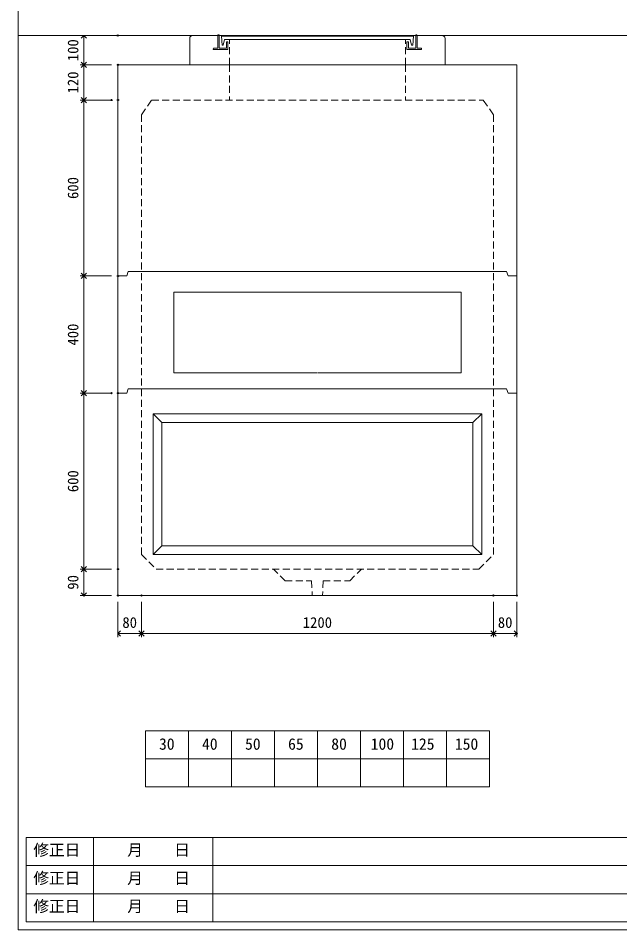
# Model space of a CAD drawing. Units: millimetres, scale not verified. Extents: x -6420 to 6420, y -3036 to 3036.
# Drawn here: x -1740 to 311, y -2664 to 445 of the extents above; entities that cross this region are included whole.
import ezdxf
from ezdxf.enums import TextEntityAlignment as Align

# ---------------------------------------------------------------- set-up
doc = ezdxf.new("R2010")
doc.units = ezdxf.units.MM
doc.header["$LTSCALE"] = 20
doc.header["$PDMODE"] = 32
doc.header["$PDSIZE"] = 4
doc.linetypes.add('DASHED1', pattern=[1.8, 1.2, -0.6])
doc.linetypes.add('USER2', pattern=[50.8, 31.75, -6.35, 6.35, -6.35])
doc.layers.add('0-1_Defpoints', color=7, linetype='Continuous')
for name, color, linetype, lineweight in [('0-2_waku', 7, 'Continuous', 18), ('0-3_gaikei', 7, 'Continuous', 18), ('0-4_kakure', 7, 'DASHED1', 5), ('0-5_sunpou', 7, 'Continuous', 5), ('0-8_uchigawa', 6, 'Continuous', 18), ('0-A_futa', 3, 'Continuous', 18), ('0-B_GL', 4, 'Continuous', 18), ('0-D_文字１', 7, 'Continuous', 18), ('1-2_uchigawa2', 6, 'USER2', 18)]:
    doc.layers.add(name, color=color, linetype=linetype, lineweight=lineweight)
doc.styles.add('ＭＳ ゴシック', font='')
doc.styles.get('ＭＳ ゴシック').set_extended_font_data('MS Gothic')

# ---------------------------------------------------------------- blocks, each defined once
blk = doc.blocks.new('_Open90')
at = {"layer": '0-5_sunpou'}
blk.add_line((0, 0), (-1, 0), dxfattribs=at)
blk.add_lwpolyline([(-0.5, 0.5), (0, 0), (-0.5, -0.5)], dxfattribs=at)
blk = doc.blocks.new('D57')
at = {"layer": '0-1_Defpoints'}
for p in [(1183.24, 1756.83), (1067.22, 1156.83), (1183.24, 1156.83)]:
    blk.add_point(p, dxfattribs=at)
at = {"layer": '0-5_sunpou'}
for p, q in [((1161.24, 1756.83), (1054.22, 1756.83)), ((1067.22, 1738.83), (1067.22, 1174.83)), ((1161.24, 1156.83), (1054.22, 1156.83))]:
    blk.add_line(p, q, dxfattribs=at)
at = {"layer": '0-5_sunpou', "xscale": 18, "yscale": 18}
for p, rotation in [((1067.22, 1756.83), 90), ((1067.22, 1156.83), 270)]:
    blk.add_blockref('_Open90', p, dxfattribs=dict(at, rotation=rotation))
at = {"layer": '0-5_sunpou', "style": 'ＭＳ ゴシック'}
blk.add_text('600', height=36.66, rotation=90, dxfattribs=at).set_placement((1059.22, 1419.33), align=Align.BOTTOM_LEFT)
blk = doc.blocks.new('D58')
at = {"layer": '0-1_Defpoints'}
for p in [(1183.24, 1156.83), (1067.22, 1066.83), (1183.24, 1066.83)]:
    blk.add_point(p, dxfattribs=at)
at = {"layer": '0-5_sunpou'}
for p, q in [((1161.24, 1156.83), (1054.22, 1156.83)), ((1067.22, 1138.83), (1067.22, 1084.83)), ((1161.24, 1066.83), (1054.22, 1066.83))]:
    blk.add_line(p, q, dxfattribs=at)
at = {"layer": '0-5_sunpou', "xscale": 18, "yscale": 18}
for p, rotation in [((1067.22, 1156.83), 90), ((1067.22, 1066.83), 270)]:
    blk.add_blockref('_Open90', p, dxfattribs=dict(at, rotation=rotation))
at = {"layer": '0-5_sunpou', "style": 'ＭＳ ゴシック'}
blk.add_text('90', height=36.66, rotation=90, dxfattribs=at).set_placement((1059.22, 1086.83), align=Align.BOTTOM_LEFT)
blk = doc.blocks.new('D59')
at = {"layer": '0-1_Defpoints'}
for p in [(1183.24, 1066.83), (1263.24, 1066.83), (1263.24, 937.51)]:
    blk.add_point(p, dxfattribs=at)
at = {"layer": '0-5_sunpou'}
for p, q in [((1183.24, 1044.83), (1183.24, 924.51)), ((1263.24, 1044.83), (1263.24, 924.51)), ((1201.24, 937.51), (1245.24, 937.51))]:
    blk.add_line(p, q, dxfattribs=at)
at = {"layer": '0-5_sunpou', "xscale": 18, "yscale": 18, "rotation": 180}
blk.add_blockref('_Open90', (1183.24, 937.51), dxfattribs=at)
at = {"layer": '0-5_sunpou', "xscale": 18, "yscale": 18}
blk.add_blockref('_Open90', (1263.24, 937.51), dxfattribs=at)
at = {"layer": '0-5_sunpou', "style": 'ＭＳ ゴシック'}
blk.add_text('80', height=36.66, dxfattribs=at).set_placement((1198.24, 945.51), align=Align.BOTTOM_LEFT)
blk = doc.blocks.new('D60')
at = {"layer": '0-1_Defpoints'}
for p in [(1263.24, 1066.83), (2463.24, 1066.83), (2463.24, 937.51)]:
    blk.add_point(p, dxfattribs=at)
at = {"layer": '0-5_sunpou'}
for p, q in [((1263.24, 1044.83), (1263.24, 924.51)), ((2463.24, 1044.83), (2463.24, 924.51)), ((1281.24, 937.51), (2445.24, 937.51))]:
    blk.add_line(p, q, dxfattribs=at)
at = {"layer": '0-5_sunpou', "xscale": 18, "yscale": 18, "rotation": 180}
blk.add_blockref('_Open90', (1263.24, 937.51), dxfattribs=at)
at = {"layer": '0-5_sunpou', "xscale": 18, "yscale": 18}
blk.add_blockref('_Open90', (2463.24, 937.51), dxfattribs=at)
at = {"layer": '0-5_sunpou', "style": 'ＭＳ ゴシック'}
blk.add_text('1200', height=36.66, dxfattribs=at).set_placement((1813.24, 945.51), align=Align.BOTTOM_LEFT)
blk = doc.blocks.new('D61')
at = {"layer": '0-1_Defpoints'}
for p in [(2463.24, 1066.83), (2543.24, 1066.83), (2543.24, 937.51)]:
    blk.add_point(p, dxfattribs=at)
at = {"layer": '0-5_sunpou'}
for p, q in [((2463.24, 1044.83), (2463.24, 924.51)), ((2543.24, 1044.83), (2543.24, 924.51)), ((2481.24, 937.51), (2525.24, 937.51))]:
    blk.add_line(p, q, dxfattribs=at)
at = {"layer": '0-5_sunpou', "xscale": 18, "yscale": 18, "rotation": 180}
blk.add_blockref('_Open90', (2463.24, 937.51), dxfattribs=at)
at = {"layer": '0-5_sunpou', "xscale": 18, "yscale": 18}
blk.add_blockref('_Open90', (2543.24, 937.51), dxfattribs=at)
at = {"layer": '0-5_sunpou', "style": 'ＭＳ ゴシック'}
blk.add_text('80', height=36.66, dxfattribs=at).set_placement((2478.24, 945.51), align=Align.BOTTOM_LEFT)
blk = doc.blocks.new('D62')
at = {"layer": '0-1_Defpoints'}
for p in [(1182.41, 2976.83), (1067.22, 2876.83), (1183.24, 2876.83)]:
    blk.add_point(p, dxfattribs=at)
at = {"layer": '0-5_sunpou'}
for p, q in [((1160.41, 2976.83), (1054.22, 2976.83)), ((1067.22, 2958.83), (1067.22, 2894.83)), ((1161.24, 2876.83), (1054.22, 2876.83))]:
    blk.add_line(p, q, dxfattribs=at)
at = {"layer": '0-5_sunpou', "xscale": 18, "yscale": 18}
for p, rotation in [((1067.22, 2976.83), 90), ((1067.22, 2876.83), 270)]:
    blk.add_blockref('_Open90', p, dxfattribs=dict(at, rotation=rotation))
at = {"layer": '0-5_sunpou', "style": 'ＭＳ ゴシック'}
blk.add_text('100', height=36.66, rotation=90, dxfattribs=at).set_placement((1059.22, 2889.33), align=Align.BOTTOM_LEFT)
blk = doc.blocks.new('D63')
at = {"layer": '0-1_Defpoints'}
for p in [(1183.24, 2876.83), (1067.22, 2756.83), (1183.24, 2756.83)]:
    blk.add_point(p, dxfattribs=at)
at = {"layer": '0-5_sunpou'}
for p, q in [((1161.24, 2876.83), (1054.22, 2876.83)), ((1067.22, 2858.83), (1067.22, 2774.83)), ((1161.24, 2756.83), (1054.22, 2756.83))]:
    blk.add_line(p, q, dxfattribs=at)
at = {"layer": '0-5_sunpou', "xscale": 18, "yscale": 18}
for p, rotation in [((1067.22, 2876.83), 90), ((1067.22, 2756.83), 270)]:
    blk.add_blockref('_Open90', p, dxfattribs=dict(at, rotation=rotation))
at = {"layer": '0-5_sunpou', "style": 'ＭＳ ゴシック'}
blk.add_text('120', height=36.66, rotation=90, dxfattribs=at).set_placement((1059.22, 2779.33), align=Align.BOTTOM_LEFT)
blk = doc.blocks.new('D64')
at = {"layer": '0-1_Defpoints'}
for p in [(1161.24, 2756.83), (1067.22, 2156.83), (1183.24, 2156.83)]:
    blk.add_point(p, dxfattribs=at)
at = {"layer": '0-5_sunpou'}
for p, q in [((1139.24, 2756.83), (1054.22, 2756.83)), ((1067.22, 2738.83), (1067.22, 2174.83)), ((1161.24, 2156.83), (1054.22, 2156.83))]:
    blk.add_line(p, q, dxfattribs=at)
at = {"layer": '0-5_sunpou', "xscale": 18, "yscale": 18}
for p, rotation in [((1067.22, 2756.83), 90), ((1067.22, 2156.83), 270)]:
    blk.add_blockref('_Open90', p, dxfattribs=dict(at, rotation=rotation))
at = {"layer": '0-5_sunpou', "style": 'ＭＳ ゴシック'}
blk.add_text('600', height=36.66, rotation=90, dxfattribs=at).set_placement((1059.22, 2419.33), align=Align.BOTTOM_LEFT)
blk = doc.blocks.new('D65')
at = {"layer": '0-1_Defpoints'}
for p in [(1183.24, 2156.83), (1067.22, 1756.83), (1161.24, 1756.83)]:
    blk.add_point(p, dxfattribs=at)
at = {"layer": '0-5_sunpou'}
for p, q in [((1161.24, 2156.83), (1054.22, 2156.83)), ((1067.22, 2138.83), (1067.22, 1774.83)), ((1139.24, 1756.83), (1054.22, 1756.83))]:
    blk.add_line(p, q, dxfattribs=at)
at = {"layer": '0-5_sunpou', "xscale": 18, "yscale": 18}
for p, rotation in [((1067.22, 2156.83), 90), ((1067.22, 1756.83), 270)]:
    blk.add_blockref('_Open90', p, dxfattribs=dict(at, rotation=rotation))
at = {"layer": '0-5_sunpou', "style": 'ＭＳ ゴシック'}
blk.add_text('400', height=36.66, rotation=90, dxfattribs=at).set_placement((1059.22, 1919.33), align=Align.BOTTOM_LEFT)

msp = doc.modelspace()

# ---------------------------------------------------------------- linework, layer by layer
at = {"layer": '0-2_waku'}
for p, q in [((-1739.83, 3036.13), (-1739.83, -2663.87)), ((-1306.49, -1984.87), (-1306.49, -2176.87)), ((-1306.49, -1984.87), (-1306.49, -2176.87)), ((-1306.49, -1984.87), (-1306.49, -2176.87)), ((-1306.49, -1984.87), (-1306.49, -2176.87)), ((-1306.49, -1984.87), (-133.16, -1984.87)), ((-1159.83, -1984.87), (-1159.83, -2176.87)), ((-1013.16, -1984.87), (-1013.16, -2176.87)), ((-1013.16, -1984.87), (-1013.16, -2176.87)), ((-866.49, -1984.87), (-866.49, -2176.87)), ((-719.83, -1984.87), (-719.83, -2176.87)), ((-573.16, -1984.87), (-573.16, -2176.87)), ((-426.49, -1984.87), (-426.49, -2176.87)), ((-279.83, -1984.87), (-279.83, -2176.87)), ((-133.16, -1984.87), (-133.16, -2176.87)), ((-1306.49, -2080.87), (-133.16, -2080.87)), ((-1306.49, -2176.87), (-133.16, -2176.87)), ((-1306.49, -2176.87), (-133.16, -2176.87)), ((-1713.16, -2349.2), (-1713.16, -2637.2)), ((-1713.16, -2349.2), (-1713.16, -2637.2)), ((-1713.16, -2349.2), (-1713.16, -2637.2)), ((-1713.16, -2349.2), (990.84, -2349.2)), ((-1483.16, -2349.2), (-1483.16, -2637.2)), ((-1076.49, -2349.2), (-1076.49, -2637.2)), ((-1076.49, -2349.2), (-1076.49, -2637.2)), ((-1713.16, -2445.2), (990.84, -2445.2)), ((-1713.16, -2541.2), (606.84, -2541.2)), ((-1713.16, -2637.2), (990.84, -2637.2)), ((-1739.83, -2663.87), (6420.17, -2663.87))]:
    msp.add_line(p, q, dxfattribs=at)
at = {"layer": '0-3_gaikei'}
for p, q in [((-1154.83, 286.13), (-1154.83, 376.13)), ((-1144.83, 386.13), (-1059.83, 386.13)), ((-379.83, 386.13), (-294.83, 386.13)), ((-284.83, 286.13), (-284.83, 376.13)), ((-1399.83, 286.13), (-1399.83, -1523.87)), ((-1399.83, 286.13), (-39.83, 286.13)), ((-39.83, 286.13), (-39.83, -1523.87)), ((-1369.83, -433.87), (-1399.83, -433.87)), ((-1369.83, -433.87), (-1364.83, -418.87)), ((-1364.83, -418.87), (-74.83, -418.87)), ((-69.83, -433.87), (-74.83, -418.87)), ((-39.83, -433.87), (-69.83, -433.87)), ((-1369.83, -833.87), (-1399.83, -833.87)), ((-1369.83, -833.87), (-1364.83, -818.87)), ((-1364.83, -818.87), (-74.83, -818.87)), ((-69.83, -833.87), (-74.83, -818.87)), ((-39.83, -833.87), (-69.83, -833.87)), ((-39.83, -1523.87), (-1399.83, -1523.87))]:
    msp.add_line(p, q, dxfattribs=at)
for centre, radius, start, end in [((-1145.41, 376.71), 9.44, 86.47383, 183.52617), ((-294.5, 376.46), 9.68, 358.04251, 91.95749)]:
    msp.add_arc(centre, radius, start, end, dxfattribs=at)
at = {"layer": '0-4_kakure'}
for p, q in [((-1019.83, 286.13), (-1019.83, 372.63)), ((-419.83, 286.13), (-419.83, 372.63)), ((-1019.83, 286.13), (-1019.83, 166.13)), ((-419.83, 286.13), (-419.83, 166.13)), ((-1319.83, 116.13), (-1284.83, 166.13)), ((-1284.83, 166.13), (-154.83, 166.13)), ((-119.83, 116.13), (-154.83, 166.13)), ((-1319.83, 116.13), (-1319.83, -1383.87)), ((-119.83, 116.13), (-119.83, -1383.87)), ((-1319.83, -1383.87), (-1269.83, -1433.87)), ((-169.83, -1433.87), (-119.83, -1383.87)), ((-1269.83, -1433.87), (-169.83, -1433.87)), ((-829.83, -1473.87), (-869.83, -1433.87)), ((-829.83, -1473.87), (-739.83, -1473.87)), ((-739.83, -1473.87), (-737.33, -1523.87)), ((-699.83, -1473.87), (-702.33, -1523.87))]:
    msp.add_line(p, q, dxfattribs=at)
msp.add_lwpolyline([(-699.83, -1473.87), (-609.83, -1473.87), (-569.83, -1433.87)], dxfattribs=at)
at = {"layer": '0-8_uchigawa'}
for p, q in [((-1279.83, -903.87), (-159.83, -903.87)), ((-1279.83, -903.87), (-1279.83, -1383.87)), ((-1279.83, -903.87), (-1249.83, -933.87)), ((-159.83, -903.87), (-189.83, -933.87)), ((-159.83, -1383.87), (-159.83, -903.87)), ((-1249.83, -933.87), (-189.83, -933.87)), ((-1249.83, -933.87), (-1249.83, -1353.87)), ((-189.83, -1353.87), (-189.83, -933.87)), ((-1279.83, -1383.87), (-1249.83, -1353.87)), ((-1249.83, -1353.87), (-189.83, -1353.87)), ((-159.83, -1383.87), (-189.83, -1353.87)), ((-1279.83, -1383.87), (-159.83, -1383.87))]:
    msp.add_line(p, q, dxfattribs=at)
at = {"layer": '0-A_futa'}
for p, q in [((-1059.83, 386.13), (-1059.83, 343.13)), ((-1057.83, 388.13), (-1054.83, 388.13)), ((-1054.83, 388.13), (-1054.83, 343.13)), ((-1047.02, 383.63), (-392.69, 383.63)), ((-1047.02, 383.63), (-1044.53, 353.63)), ((-392.69, 383.63), (-394.94, 353.63)), ((-384.83, 388.13), (-381.83, 388.13)), ((-379.83, 386.13), (-379.83, 343.13)), ((-1072.83, 343.13), (-1059.83, 343.13)), ((-1054.83, 343.13), (-1029.83, 343.13)), ((-1044.53, 353.63), (-1040.82, 353.63)), ((-1036.5, 372.63), (-1040.82, 353.63)), ((-1036.5, 372.63), (-403.16, 372.63)), ((-1029.83, 363.13), (-1029.83, 343.13)), ((-1027.83, 365.13), (-1026.83, 365.13)), ((-1024.83, 363.13), (-1024.83, 338.13)), ((-414.83, 363.13), (-414.83, 338.13)), ((-411.83, 365.13), (-412.83, 365.13)), ((-409.83, 363.13), (-409.83, 343.13)), ((-403.16, 372.63), (-398.84, 353.63)), ((-394.94, 353.63), (-398.84, 353.63)), ((-366.83, 343.13), (-379.83, 343.13)), ((-1074.83, 341.13), (-1074.83, 340.13)), ((-1024.83, 338.13), (-1072.83, 338.13)), ((-414.83, 338.13), (-366.83, 338.13)), ((-364.83, 341.13), (-364.83, 340.13))]:
    msp.add_line(p, q, dxfattribs=at)
msp.add_lwpolyline([(-384.83, 388.13), (-384.83, 343.13), (-409.83, 343.13)], dxfattribs=at)
for centre, start, end in [((-1057.83, 386.13), 90, 180), ((-381.83, 386.13), 0, 90), ((-1072.83, 341.13), 90, 180), ((-1027.83, 363.13), 90, 180), ((-1026.83, 363.13), 0, 90), ((-412.83, 363.13), 90, 180), ((-411.83, 363.13), 0, 90), ((-366.83, 341.13), 0, 90), ((-1072.83, 340.13), 180, 270), ((-366.83, 340.13), 270, 0)]:
    msp.add_arc(centre, 2, start, end, dxfattribs=at)
at = {"layer": '0-B_GL'}
msp.add_line((-1739.83, 386.13), (6420.17, 386.13), dxfattribs=at)
at = {"layer": '1-2_uchigawa2'}
for p, q in [((-1209.83, -488.87), (-719.83, -488.87)), ((-1209.83, -488.87), (-1209.83, -763.87)), ((-229.83, -488.87), (-719.83, -488.87)), ((-229.83, -488.87), (-229.83, -763.87)), ((-1209.83, -763.87), (-721.07, -763.87)), ((-229.83, -763.87), (-718.58, -763.87))]:
    msp.add_line(p, q, dxfattribs=at)

# ---------------------------------------------------------------- block references
at = {"layer": '0-5_sunpou'}
for name in ['D62', 'D63', 'D64', 'D65', 'D57', 'D58', 'D59', 'D60', 'D61']:
    msp.add_blockref(name, (-2583.06, -2590.7), dxfattribs=at)

# ---------------------------------------------------------------- texts
at = {"layer": '0-D_文字１', "style": 'ＭＳ ゴシック'}
for s, p in [('30', (-1259.87, -2061.54)), ('40', (-1113.2, -2061.54)), ('50', (-966.54, -2061.54)), ('65', (-819.87, -2061.54)), ('80', (-672.66, -2061.54)), ('100', (-538.16, -2061.54)), ('125', (-400.31, -2061.54)), ('150', (-251.29, -2061.54)), ('修正日', (-1688.29, -2422.93)), ('\u3000\u3000月\u3000\u3000日', (-1474.76, -2422.93)), ('修正日', (-1688.29, -2518.93)), ('\u3000\u3000月\u3000\u3000日', (-1474.76, -2518.93)), ('修正日', (-1688.29, -2614.93)), ('\u3000\u3000月\u3000\u3000日', (-1474.76, -2614.93))]:
    msp.add_text(s, height=39.1, dxfattribs=at).set_placement(p, align=Align.BOTTOM_LEFT)

doc.saveas('drawing.dxf')
